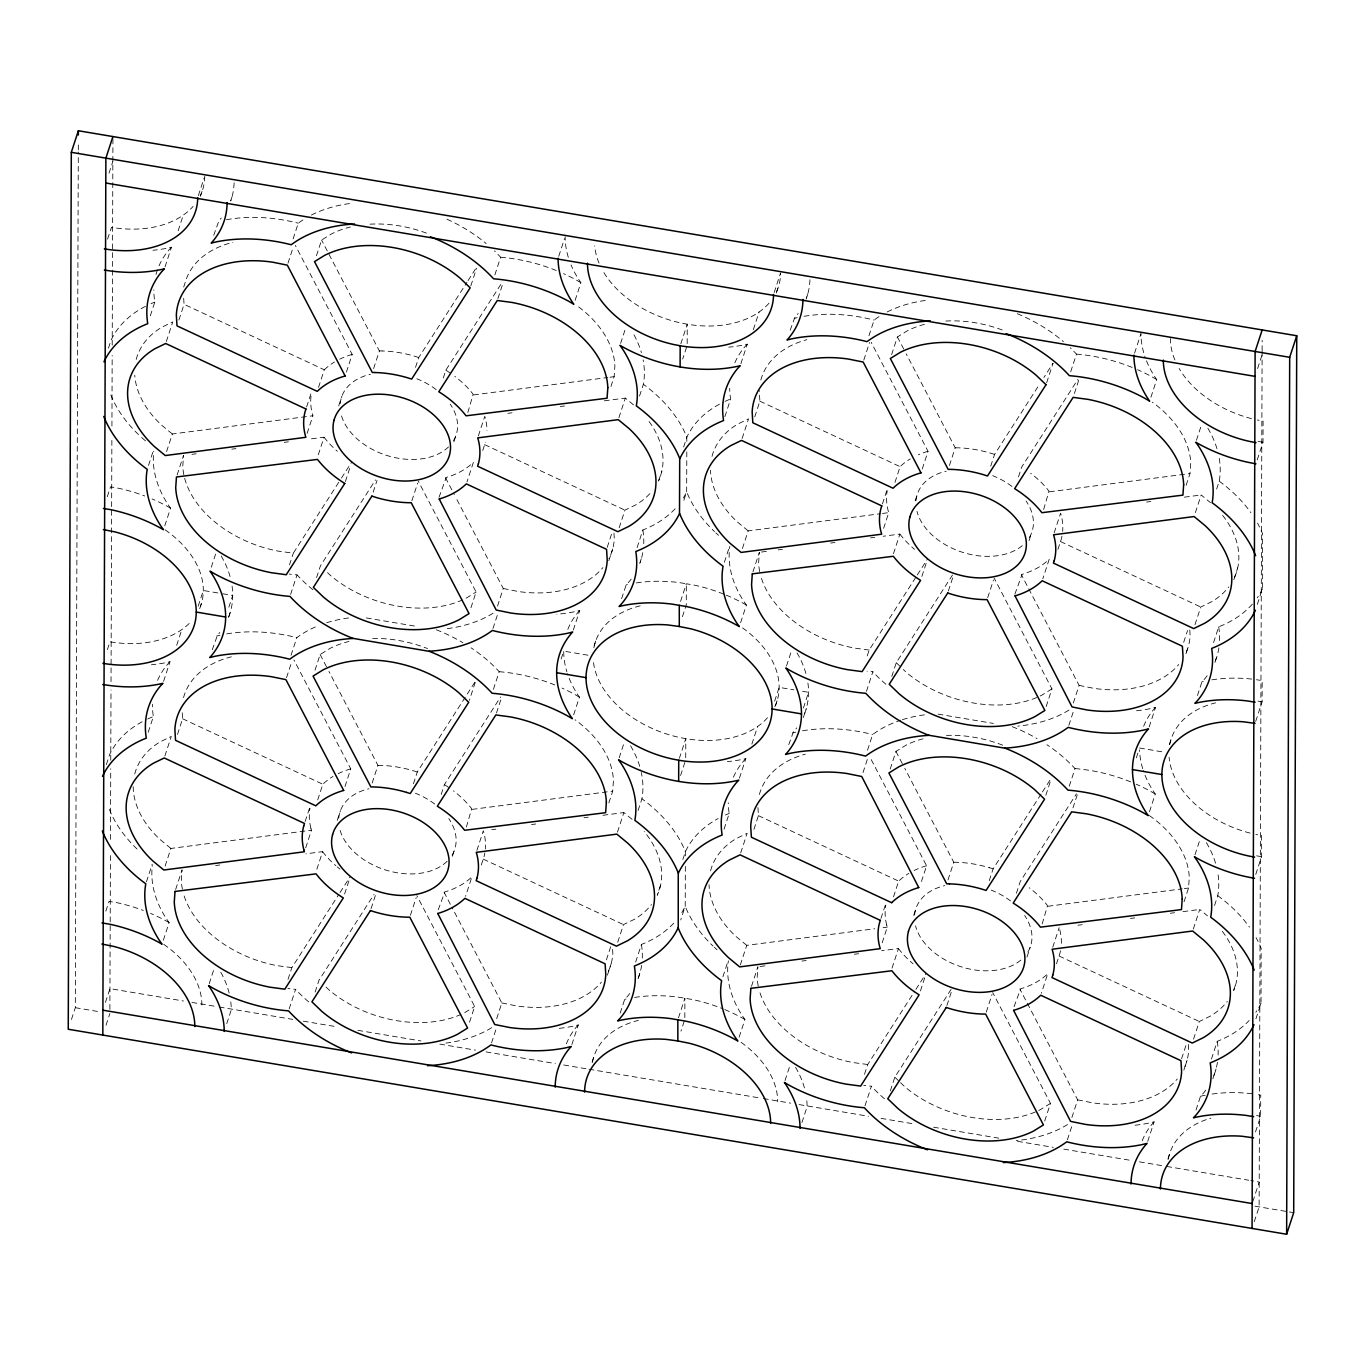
<?xml version="1.0" encoding="UTF-8"?>
<svg xmlns="http://www.w3.org/2000/svg" width="1365" height="1365" viewBox="0 0 1365 1365"><rect width="100%" height="100%" fill="white"/><g stroke="black" fill="none" stroke-linecap="round" stroke-linejoin="round"><path stroke-width="0.75" stroke-dasharray="5 3.75" d="M71.458 1019.45L75.314 1007.694L78.3 152.044M78.3 149.911L78.334 141.397M109.883 1009.366L110.446 852.187M110.48 839.39L110.736 768.734M110.753 760.22L111.009 689.973M111.026 681.63L111.879 438.592M111.93 426.051L112.169 355.446M112.203 345.157L112.937 138.633M685.349 866.365L685.213 906.241L680.726 919.959M685.384 855.872L685.315 851.402A131.842 90.039 18.1 0 0 641.925 798.781A131.842 90.039 18.1 0 0 641.311 772.539M685.725 757.712L685.793 738.67L679.378 758.275M686.8 451.9L686.663 491.775L682.807 503.531M686.834 441.407L686.749 436.936A131.842 90.039 18.1 0 0 643.376 384.316A131.842 90.039 18.1 0 0 643.12 359.865M1262.113 351.214L1259.127 1206.865L1253.991 1222.545M1262.113 350.669L1262.147 340.295M1255.51 1131.943L1260.646 1116.263L1260.731 1095.122L1255.032 1094.167M1255.919 1018.802L1261.038 1003.121L1261.141 948.283A131.842 90.039 18.1 0 0 1256.056 937.619M1255.783 874.351L1261.55 856.708L1261.635 835.551L1255.885 834.459M1255.681 721.403L1262.096 701.798L1262.164 680.657L1256.483 679.719M1257.353 604.337L1262.488 588.656L1262.591 533.817A131.842 90.039 18.1 0 0 1257.506 523.153M1257.233 459.886L1263 442.243L1263.086 421.103L1257.336 419.993M610.94 386.466L614.148 376.672L614.881 366.178A101.573 69.376 18.1 0 0 576.508 305.299M608.858 802.893L612.714 791.137L613.431 780.644A101.573 69.376 18.1 0 0 575.057 719.764M1186.134 485.309L1189.99 473.553L1190.724 463.059A101.573 69.376 18.1 0 0 1152.333 402.197M1184.052 901.736L1188.54 888.018L1189.273 877.524A101.573 69.376 18.1 0 0 1149.194 815.451M482.749 450.535L485.462 442.192M481.299 865L484.012 856.657A90.499 61.8 18.1 0 0 484.865 852.869M1057.943 549.378L1061.305 539.073A90.499 61.8 18.1 0 0 1062.141 535.285M1056.493 963.844L1059.854 953.538A90.499 61.8 18.1 0 0 1060.707 949.75M108.995 173.201L112.851 161.445M107.562 239.08L111.503 227.341A95.516 65.23 18.1 0 0 193.148 206.354M108.449 348.16L111.111 340.073A131.842 90.039 18.1 0 1 147.369 305.368M165.029 266.858L171.461 247.253L170.437 247.526A125.699 85.859 18.1 0 1 152.914 250.256M150.304 315.827L154.808 302.109A131.842 90.039 18.1 0 1 153.887 289.738M178.133 230.804L183.268 215.124M198.334 195.639L204.119 177.996M200.501 196.15L203.061 188.302M107.289 496.689L110.497 486.878L118.277 488.209A125.699 85.859 18.1 0 1 144.741 495.99M183.712 287.06L184.992 283.135A101.573 69.376 18.1 0 1 232.818 242.339M166.325 341.54L172.741 321.952L161.804 327.259A101.573 69.376 18.1 0 0 135.817 361.06M178.917 319.99L184.053 304.31L183.507 295.369M213.725 235.275L218.861 220.891A125.699 85.859 18.1 0 0 221.249 218.008M230.634 201.047L231.931 197.123M148.512 465.414L153.648 449.733M166.564 451.627L172.348 433.985L312.909 415.762L312.295 413.697A90.499 61.8 18.1 0 1 311.391 393.717M107.391 649.621L109.968 641.789A95.516 65.23 18.1 0 0 191.697 620.819M177.109 475.02L183.524 455.415L182.791 465.909A101.573 69.376 18.1 0 0 278.579 551.187L293.321 553.166L340.346 479.815M164.773 525.798L170.54 508.172L167.827 504.265A131.842 90.039 18.1 0 1 153.784 451.167M106.351 764.571L109.661 754.538A131.842 90.039 18.1 0 1 145.918 719.833M293.134 238.875L298.27 223.195A131.842 90.039 18.1 0 1 302.928 219.936M287.981 263.189L293.117 247.509M163.595 681.323L170.011 661.718L168.987 661.991A125.699 85.859 18.1 0 1 151.464 664.721M148.222 732.254L153.358 716.574A131.842 90.039 18.1 0 1 152.453 704.204M176.682 645.27L181.818 629.589M198.181 606.179L203.317 590.499L218.008 592.973M211.302 567.209L215.789 553.49M199.7 608.654L201.628 602.767M316.441 255.75L321.577 240.069L331.541 233.893A101.573 69.376 18.1 0 1 350.43 226.999M105.839 911.155L109.064 901.344L116.844 902.674A125.699 85.859 18.1 0 1 143.291 910.455M164.875 756.005L171.29 736.418L160.353 741.724A101.573 69.376 18.1 0 0 134.367 775.508M177.467 734.438L182.603 718.758L182.057 709.834M212.292 649.723L217.41 635.339A125.699 85.859 18.1 0 0 219.799 632.473M228.859 607.203L232.698 595.447L220.106 593.331M228.552 617.475L230.48 611.588M105.463 1002.354L109.968 988.635L183.49 1001.006M146.43 881.841L152.215 864.199M306.579 407.043L311.084 393.308M106.026 1025.269L109.883 1013.513M318.506 387.421L324.273 369.779L184.053 304.31M165.114 866.093L170.898 848.45L311.459 830.21L310.845 828.163M307.125 433.387L312.909 415.762M175.658 889.485L182.074 869.88L181.34 880.374A101.573 69.376 18.1 0 0 182.876 891.345M318.284 454.818L324.068 437.192L309.377 439.086M346.42 372.082L352.204 354.439L295.386 245.478M163.322 940.263L169.106 922.621L166.376 918.73A131.842 90.039 18.1 0 1 152.334 865.632M338.691 405.951L341.898 396.157M289.465 564.922L293.321 553.166M290.608 594.44L297.041 574.853A131.842 90.039 18.1 0 1 289.295 574.068M373.601 368.567L379.385 350.924L321.577 240.069M345.396 481.521L350.532 465.84M291.035 655.302L296.819 637.66A131.842 90.039 18.1 0 1 317.243 626.16M316.578 577.583L320.434 565.827L375.512 479.917M286.531 677.654L291.666 661.974M209.22 983.636L214.356 967.956M373.174 492.185L377.03 480.429M314.991 670.215L320.127 654.535L330.091 648.358A101.573 69.376 18.1 0 1 348.979 641.465M415.523 367.339L418.731 357.545L466.915 282.367M226.761 1023.631L231.265 1009.912A125.699 85.859 18.1 0 0 230.617 1000.579M470.823 285.865L476.59 268.222M443.284 378.02L445.86 370.171L502.064 282.504M305.146 821.491L310.282 805.811M411.872 500.767L417.656 483.125M317.704 799.924L322.84 784.244A90.499 61.8 18.1 0 1 332.975 776.48M305.692 847.853L311.459 830.21M494.864 274.877L500.631 257.251A131.842 90.039 18.1 0 0 494.403 250.853M497.935 298.526L503.071 282.845M453.863 441.816L455.774 435.93M316.851 869.283L322.618 851.641L305.845 853.825M439.052 497.252L446.27 477.443A90.499 61.8 18.1 0 0 473.399 462.325L466.966 481.913M344.97 786.53L350.754 768.904L293.936 659.943M467.837 412.537L473.143 394.263A90.499 61.8 18.1 0 0 454.852 376.365M337.24 820.416L340.448 810.622M288.015 979.388L291.871 967.631L338.895 894.263M289.175 1008.906L295.591 989.318A131.842 90.039 18.1 0 1 287.844 988.516M478.347 435.93L484.763 416.342L485.377 418.39A90.499 61.8 18.1 0 1 486.981 430.555M372.15 783.032L377.934 765.39L328.948 671.443M344.594 894.024L349.73 878.343M315.127 992.048L318.983 980.292L374.061 894.382M558.746 256.279L564.513 238.636M371.075 908.612L375.58 894.894M470.959 607.698L476.095 592.018L418.287 481.163M413.424 783.766L417.281 772.01L475.788 680.726L469.372 700.33M575.109 300.334L580.876 282.692L580.159 281.668A125.699 85.859 18.1 0 1 571.048 264.912M497.491 606.128L503.275 588.503L455.262 496.45M492.987 628.497L498.123 612.817M441.202 794.447L444.41 784.636L500.614 696.969M410.421 915.232L416.206 897.59M493.413 689.342L499.198 671.699A131.842 90.039 18.1 0 0 471.113 647.846M496.485 712.991L501.62 697.31M452.412 856.282L454.34 850.395M620.614 343.383L625.75 327.702M438.25 909.755L444.819 891.908A90.499 61.8 18.1 0 0 471.949 876.774L465.533 896.378M466.386 827.002L471.693 808.711A90.499 61.8 18.1 0 0 453.402 790.83M476.897 850.395L483.312 830.807L483.927 832.855A90.499 61.8 18.1 0 1 485.377 848.979M618.908 417.69L625.324 398.102L634.657 405.797M639.52 396.072L643.376 384.316M561.152 658.988L563.711 651.139A125.699 85.859 18.1 0 0 566.885 671.802M573.317 630.067L579.733 610.479L574.733 611.691A131.842 90.039 18.1 0 1 556.886 614.233M607.203 547.382L612.339 531.702M619.164 527.777L624.931 510.152L635.868 504.828A101.573 69.376 18.1 0 0 651.77 491.451M608.824 560.725L612.68 548.952M680.828 343.809L687.243 324.205L687.175 345.362L682.671 359.08M469.526 1022.163L474.662 1006.483L416.854 895.628M594.167 645.799L596.078 639.929M573.658 714.782L579.443 697.157L578.709 696.133A125.699 85.859 18.1 0 1 567.482 673.696M658.647 480.838L661.854 471.044M637.097 547.621L642.864 529.978A131.842 90.039 18.1 0 0 677.125 506.517M621.621 598.655L626.125 584.937L628.975 581.848A131.842 90.039 18.1 0 0 631.159 579.101M639.724 563.506L641.652 557.637M683.643 447.003L686.953 436.971A131.842 90.039 18.1 0 1 723.194 402.265M496.689 1018.631L501.825 1002.951L453.828 910.899M491.536 1042.962L496.672 1027.282M740.871 363.738L747.286 344.151L746.28 344.407A125.699 85.859 18.1 0 1 728.756 347.154M724.866 416.632L730.633 399.007A131.842 90.039 18.1 0 1 729.712 388.377M753.326 329.647L759.094 312.005M619.164 757.848L624.3 742.168M774.177 292.519L780.592 272.932A95.516 65.23 18.1 0 1 775.968 292.844M776.327 293.031L778.903 285.2M680.555 601.419L686.339 583.776L694.12 585.09A125.699 85.859 18.1 0 1 724.252 594.304M682.415 616.673L686.271 604.917L686.339 583.776L678.746 582.514A125.699 85.859 18.1 0 0 636.039 582.957M742.15 438.438L748.566 418.833L737.629 424.157A101.573 69.376 18.1 0 0 711.643 457.94M617.458 832.155L623.873 812.567L633.206 820.263M754.743 416.871L759.878 401.191L759.23 390.458M790.199 330.194L794.703 317.772A125.699 85.859 18.1 0 0 798.201 313.421M638.086 810.537L641.925 798.781M806.476 297.928L807.756 294.021M724.354 562.295L729.49 546.614M571.867 1044.532L578.299 1024.927L573.283 1026.156A131.842 90.039 18.1 0 1 559.104 1028.357M606.401 959.885L610.889 946.167M742.406 548.525L748.174 530.883L880.357 513.735M617.714 942.242L623.498 924.6L634.435 919.293A101.573 69.376 18.1 0 0 651.463 904.5M607.391 975.173L611.23 963.417M680.589 775.508L685.725 759.827M592.069 1062.226L594.645 1054.394M752.934 571.901L759.35 552.313L758.633 562.807A101.573 69.376 18.1 0 0 760.151 573.778M740.598 622.696L746.382 605.053L743.652 601.146A131.842 90.039 18.1 0 1 729.848 546.358M660.421 885.51L657.213 895.304A101.573 69.376 18.1 0 0 644.161 831.49M635.646 962.086L641.431 944.443A131.842 90.039 18.1 0 0 675.675 920.983M620.171 1013.12L624.675 999.402L627.525 996.313A131.842 90.039 18.1 0 0 629.709 993.549M638.291 977.971L640.202 972.102M682.841 859.506L685.503 851.436A131.842 90.039 18.1 0 1 718.212 818.522M868.959 335.756L874.095 320.075A131.842 90.039 18.1 0 1 880.374 315.793M863.806 360.087L869.59 342.444M739.421 778.204L745.836 758.616L744.829 758.872A125.699 85.859 18.1 0 1 727.306 761.619M751.876 744.113L757.643 726.47M724.064 829.135L729.2 813.455A131.842 90.039 18.1 0 1 728.279 802.842M774.655 701.115L779.142 687.38L793.85 689.854M786.496 666.052L791.632 650.371M775.525 705.534L777.453 699.648M891.635 354.593L897.402 336.95L907.367 330.774A101.573 69.376 18.1 0 1 924.412 324.358M678.473 1017.829L684.889 998.242L684.821 1019.382L680.964 1031.138M740.7 852.903L747.133 833.298L736.179 838.622A101.573 69.376 18.1 0 0 710.192 872.406M753.941 829.374L758.428 815.656L757.78 804.923M788.765 744.659L793.253 732.237A125.699 85.859 18.1 0 0 796.75 727.886M803.405 708.008L808.541 692.328L802.245 691.27M803.337 717.512L806.306 708.486M722.904 976.76L728.04 961.079M882.421 503.924L887.557 488.243M894.979 482.34L900.115 466.659A90.499 61.8 18.1 0 1 910.284 458.896M740.308 964.936L746.74 945.348L874.709 928.746M883.616 528.323L888.751 512.643L888.137 510.595A90.499 61.8 18.1 0 1 887.233 490.598M751.484 986.366L757.916 966.778L757.183 977.272A101.573 69.376 18.1 0 0 758.701 988.226M893.478 553.678L899.893 534.073L883.121 536.257M922.262 468.963L928.029 451.32L871.211 342.359M739.148 1037.144L744.932 1019.519L742.202 1015.611A131.842 90.039 18.1 0 1 728.398 960.806M915.164 500.887L917.724 493.038M867.236 655.934L869.147 650.064L916.188 576.695M866.451 691.338L872.866 671.734A131.842 90.039 18.1 0 1 867.065 671.171M949.443 465.448L955.21 447.805L906.224 353.876M921.87 576.439L926.374 562.721M867.509 750.221L872.644 734.541A131.842 90.039 18.1 0 1 900.866 720.157M891.772 676.443L896.276 662.707L952.48 575.023M863.004 772.59L868.14 756.91M785.046 1080.517L790.181 1064.837M948.368 591.028L952.855 577.31M890.185 769.058L895.952 751.415L905.916 745.239A101.573 69.376 18.1 0 1 922.962 738.823M990.717 466.182L994.556 454.426L1039.311 384.623M801.955 1122.474L807.09 1106.793A125.699 85.859 18.1 0 0 806.459 1097.477M1046.648 382.746L1053.08 363.158L1043.901 377.474M1018.478 476.863L1021.685 467.069L1077.889 379.385M880.971 918.389L885.458 904.671M987.714 597.648L993.481 580.006M893.529 896.805L898.665 881.125A90.499 61.8 18.1 0 1 908.851 873.361M882.165 942.788L887.301 927.108L886.687 925.043M1070.689 371.775L1076.473 354.132A131.842 90.039 18.1 0 0 1070.228 347.734M1074.409 393.444L1078.913 379.726M1029.039 540.659L1031.616 532.828M892.027 968.126L898.46 948.538L881.671 950.705M1014.895 594.133L1022.095 574.341A90.499 61.8 18.1 0 0 1049.224 559.206L1042.809 578.811M921.46 881.466L926.596 865.785L869.761 756.824M1043.662 509.435L1048.968 491.144A90.499 61.8 18.1 0 0 1030.677 473.263M913.714 915.335L916.273 907.503M864.489 1074.323L867.713 1064.512L914.738 991.161M865 1105.804L871.416 1086.199A131.842 90.039 18.1 0 1 863.687 1085.414M1054.172 532.828L1060.605 513.223L1061.219 515.27A90.499 61.8 18.1 0 1 1062.652 531.412M947.993 879.913L953.777 862.271L904.773 768.324M920.437 990.905L924.924 977.186M890.321 1090.891L894.826 1077.173L951.047 989.471M1134.571 353.16L1140.986 333.572A125.699 85.859 18.1 0 0 1144.16 354.235M946.918 1005.493L952.053 989.813M989.267 880.647L993.106 868.891L1041.307 793.713M1046.153 706.541L1051.937 688.898L994.13 578.06M1150.934 397.215L1156.718 379.572L1155.984 378.566A125.699 85.859 18.1 0 1 1144.757 356.129M1073.334 703.026L1079.101 685.384L1021.31 574.546M1045.846 795.249L1050.982 779.569M1068.829 725.378L1073.965 709.698M1016.396 893.29L1020.235 881.534L1076.456 793.85M986.264 1012.113L992.031 994.471M1069.256 786.24L1075.023 768.597A131.842 90.039 18.1 0 0 1046.955 744.744M1072.958 807.909L1077.463 794.191M1026.958 957.087L1030.166 947.293M1196.44 440.281L1201.575 424.6M1014.076 1006.636L1020.645 988.789A90.499 61.8 18.1 0 0 1047.774 973.672L1041.359 993.259M1042.212 923.9L1047.518 905.609A90.499 61.8 18.1 0 0 1029.227 887.728M1052.739 947.293L1059.155 927.688M1195.382 512.626L1201.166 494.983L1210.499 502.695M1216.642 489.045L1219.218 481.197A131.842 90.039 18.1 0 0 1218.962 456.746M1257.609 368.533L1262.096 354.815M1136.328 757.831L1138.905 749.982M1149.159 726.965L1155.575 707.36L1150.559 708.589A131.842 90.039 18.1 0 1 1134.554 710.96M1183.677 642.318L1187.533 630.562M1194.989 624.675L1200.773 607.033L1211.71 601.709A101.573 69.376 18.1 0 0 1228.739 586.916M1185.946 653.681L1188.523 645.85M1044.72 1121.006L1050.487 1103.364L992.679 992.509M1169.361 744.659L1171.921 736.81M1149.501 811.68L1155.268 794.038L1154.534 793.014A125.699 85.859 18.1 0 1 1143.324 770.577M1233.841 579.681L1237.697 567.925M1213.57 642.54L1218.706 626.859A131.842 90.039 18.1 0 0 1252.968 603.415M1197.463 695.553L1201.951 681.818L1204.8 678.746A131.842 90.039 18.1 0 0 1208.025 674.566M1214.918 662.366L1217.495 654.518M1071.883 1117.491L1077.668 1099.849L1019.86 989.011M1067.379 1139.843L1072.515 1124.163M1195.006 854.729L1200.142 839.066M1193.3 929.053L1199.716 909.448L1207.496 915.864M1214.56 905.473L1217.768 895.662A131.842 90.039 18.1 0 0 1217.512 871.211M1147.709 1141.413L1154.125 1121.825L1149.108 1123.037A131.842 90.039 18.1 0 1 1134.929 1125.238M1181.595 1058.728L1186.731 1043.065M1193.539 1039.123L1199.323 1021.498L1210.26 1016.174A101.573 69.376 18.1 0 0 1227.289 1001.381M1183.865 1070.109L1187.072 1060.315M1167.911 1159.124L1170.47 1151.275M1233.687 990.222L1236.246 982.39M1211.472 1058.967L1217.256 1041.324A131.842 90.039 18.1 0 0 1249.129 1020.525M1196.013 1110.001L1200.5 1096.283L1203.35 1093.211A131.842 90.039 18.1 0 0 1206.575 1089.031M1212.837 1078.777L1216.044 1068.983M1252.797 1201.592L1259.213 1181.988L1250.801 1180.589M1262.488 588.656L1262.403 588.895A131.842 90.039 18.1 0 1 1257.25 597.853M1261.038 1003.121L1260.953 1003.36A131.842 90.039 18.1 0 1 1255.8 1012.301M341.489 478.023L351.812 461.916M468.058 280.576L476.095 268.052M340.056 892.488L350.378 876.381M917.331 574.904L927.654 558.797M915.881 989.369L926.204 973.262M1042.451 791.939L1050.487 779.398M171.461 247.253L168.714 250.239A131.842 90.039 18.1 0 0 158.135 267.984M170.011 661.718L167.264 664.704A131.842 90.039 18.1 0 0 157.333 680.862M747.286 344.151L744.539 347.12A131.842 90.039 18.1 0 0 734.626 363.295M745.836 758.616L743.089 761.585A131.842 90.039 18.1 0 0 733.176 777.76M579.733 610.479L578.999 611.247A125.699 85.859 18.1 0 0 567.635 629.879M578.299 1024.927L577.549 1025.695A125.699 85.859 18.1 0 0 566.185 1044.344M1155.575 707.36L1154.841 708.128A125.699 85.859 18.1 0 0 1143.46 726.76M1154.125 1121.825L1153.391 1122.593A125.699 85.859 18.1 0 0 1142.027 1141.225M1022.3 545.642L1020.047 547.365A60.333 41.206 18.1 0 1 1012.233 551.716L1009.332 552.859A60.333 41.206 18.1 0 1 985.837 556.323L982.186 556.152A60.333 41.206 18.1 0 1 967.461 553.729L963.809 552.706A60.333 41.206 18.1 0 1 940.263 541.495L937.346 539.397A60.333 41.206 18.1 0 1 929.497 532.469L927.227 529.995A60.333 41.206 18.1 0 1 916.99 511.363M1020.849 960.107L1018.597 961.83A60.333 41.206 18.1 0 1 1010.8 966.181L1007.882 967.324A60.333 41.206 18.1 0 1 984.387 970.788L980.735 970.617A60.333 41.206 18.1 0 1 966.01 968.195L962.376 967.171A60.333 41.206 18.1 0 1 938.813 955.961L935.895 953.862A60.333 41.206 18.1 0 1 928.063 946.935L925.777 944.461A60.333 41.206 18.1 0 1 915.54 925.828M466.13 598.211L476.095 592.018M464.697 1012.659L474.662 1006.483M1051.937 688.898L1041.973 695.092A101.573 69.376 18.1 0 1 906.172 672.245L903.34 669.515M1050.487 1103.364L1040.522 1109.557A101.573 69.376 18.1 0 1 904.739 1086.711L900.49 1082.616M352.204 354.439L351.402 354.644A90.499 61.8 18.1 0 0 339.714 359.166M928.029 451.32L927.245 451.525A90.499 61.8 18.1 0 0 918.338 454.767M350.754 768.904L349.969 769.109A90.499 61.8 18.1 0 0 338.247 773.631M926.596 865.785L925.794 865.99A90.499 61.8 18.1 0 0 914.106 870.512M626.125 584.937L627.422 584.595M1201.951 681.818L1203.265 681.493M624.675 999.402L625.972 999.061M1200.5 1096.283L1201.814 1095.959A125.699 85.859 18.1 0 1 1205.21 1095.225M794.055 318.437L797.211 317.67M216.779 636.005L219.919 635.237M792.604 732.903L795.761 732.135M473.604 394.912L607.852 377.491M609.95 377.218L614.148 376.672M191.919 454.34L196.099 453.794M231.76 449.153L235.957 448.624M284.21 442.362L288.407 441.816M507.848 413.339L512.046 412.793M560.298 406.531L564.479 405.985M604.354 400.815L625.324 398.102M882.455 513.462L888.751 512.643M1049.446 491.792L1189.99 473.553M761.448 552.04L767.744 551.221M778.238 549.856L782.435 549.31M830.671 543.048L834.868 542.502M870.529 537.878L874.726 537.332M1146.617 502.064L1150.814 501.518M1184.376 497.167L1201.166 494.983M472.154 809.377L612.714 791.137M215.636 865.529L219.833 864.983M491.707 829.715L495.904 829.169M531.565 824.545L535.763 823.999M584.015 817.737L588.213 817.191M602.903 815.28L623.873 812.567M883.104 927.654L887.301 927.108M1047.996 906.258L1182.244 888.837M1184.342 888.564L1188.54 888.018M759.998 966.505L766.294 965.686M801.955 961.062L806.152 960.516M854.405 954.254L858.602 953.708M1078.026 925.231L1082.223 924.685M1130.476 918.423L1134.673 917.894M1170.351 913.253L1174.548 912.707M1182.926 911.632L1199.716 909.448M379.385 350.924L382.098 350.942M955.21 447.805L957.923 447.822A90.499 61.8 18.1 0 1 990.973 453.282L994.556 454.426M377.934 765.39L380.647 765.39A90.499 61.8 18.1 0 1 413.697 770.867L417.281 772.01M953.777 862.271L956.473 862.288A90.499 61.8 18.1 0 1 989.523 867.748M869.147 650.064L854.405 648.068A101.573 69.376 18.1 0 1 760.629 575.603M291.871 967.631L277.129 965.652A101.573 69.376 18.1 0 1 183.337 893.188M867.713 1064.512L852.954 1062.533A101.573 69.376 18.1 0 1 759.179 990.069M1257.984 701.115L1262.096 701.798M1256.534 1115.58L1260.646 1116.263M366.349 617.936L415.523 626.211M565.81 651.497L588.912 655.371M938.079 714.134L993.413 723.433M1139.553 748.02L1162.639 751.91M191.902 1002.422L217.12 1006.653M219.219 1007.012L292.741 1019.382M303.252 1021.157L336.865 1026.804M357.886 1030.336L420.915 1040.949M439.82 1044.123L475.532 1050.146M486.042 1051.903L555.367 1063.574M563.779 1064.99L586.899 1068.88M588.997 1069.222L761.278 1098.211M763.376 1098.569L790.693 1103.159M799.088 1104.575L868.43 1116.246M881.039 1118.362L914.652 1124.026M933.558 1127.2L998.685 1138.154M1017.59 1141.345L1053.319 1147.351M1063.813 1149.125L1131.056 1160.438M1139.451 1161.854L1164.669 1166.085M1166.768 1166.444L1248.702 1180.23M75.314 1007.694L99.713 1011.789M1254.93 1206.165L1293.696 1212.683M1079.101 685.384L1093.843 688.352A101.573 69.376 18.1 0 0 1178.746 664.499M503.275 588.503L518.018 591.472A101.573 69.376 18.1 0 0 602.903 567.618M1077.668 1099.849L1092.409 1102.818A101.573 69.376 18.1 0 0 1177.295 1078.964M501.825 1002.951L516.567 1005.937A101.573 69.376 18.1 0 0 601.453 982.083M418.731 357.545L415.131 356.367A90.499 61.8 18.1 0 0 382.115 350.959M989.506 867.713L993.106 868.891M759.878 401.191L900.115 466.659M1060.503 541.547L1200.773 607.033M484.677 444.649L624.931 510.152M758.428 815.656L898.665 881.125M1059.052 956.012L1199.323 1021.498M182.603 718.758L322.84 784.244M483.227 859.114L623.498 924.6M1156.718 379.572L1151.719 376.672A131.842 90.039 18.1 0 0 1137.574 369.693M580.876 282.692L575.876 279.774A131.842 90.039 18.1 0 0 563.54 273.631M1155.268 794.038L1150.268 791.12A131.842 90.039 18.1 0 0 1136.124 784.158M579.443 697.157L574.443 694.239A131.842 90.039 18.1 0 0 562.09 688.079M746.382 605.053L745.375 604.456A125.699 85.859 18.1 0 0 726.061 595.055M170.54 508.172L169.533 507.558A125.699 85.859 18.1 0 0 152.044 498.925M744.932 1019.519L743.925 1018.904A125.699 85.859 18.1 0 0 724.627 1009.52M169.106 922.621L168.083 922.023A125.699 85.859 18.1 0 0 150.594 913.39M1011.994 486.469L1009.076 484.37A60.333 41.206 18.1 0 0 992.679 475.651M436.169 389.588L433.251 387.472A60.333 41.206 18.1 0 0 416.837 378.77M1010.561 900.934L1007.626 898.818A60.333 41.206 18.1 0 0 991.229 890.116M434.718 804.053L431.801 801.938A60.333 41.206 18.1 0 0 415.404 793.236M748.174 530.883L737.288 521.891A101.573 69.376 18.1 0 1 710.5 470.277M172.348 433.985L161.462 425.01A101.573 69.376 18.1 0 1 134.76 375.204M746.74 945.348L735.837 936.356A101.573 69.376 18.1 0 1 709.049 884.742M170.898 848.45L160.012 839.475A101.573 69.376 18.1 0 1 133.19 786.052M896.276 662.707L901.924 668.168M894.826 1077.173L899.074 1081.268M327.515 572.635L330.347 575.347A101.573 69.376 18.1 0 0 462.428 599.969M326.064 987.1L328.897 989.813A101.573 69.376 18.1 0 0 460.978 1014.434M899.893 534.073L900.371 534.722A90.499 61.8 18.1 0 0 914.533 549.31M898.46 948.538L898.921 949.187A90.499 61.8 18.1 0 0 913.083 963.775M324.068 437.192L324.546 437.841A90.499 61.8 18.1 0 0 337.36 451.286M322.618 851.641L323.096 852.306A90.499 61.8 18.1 0 0 335.892 865.751M897.402 336.95L905.251 351.982M895.952 751.415L903.801 766.447M445.468 477.648L454.289 494.557M320.127 654.535L327.958 669.567M444.017 892.113L452.839 909.022M110.821 394.894L110.923 395.15A131.842 90.039 18.1 0 0 139.981 435.964M109.371 809.343L109.473 809.616A131.842 90.039 18.1 0 0 138.53 850.412M1189.785 630.033L1190.109 635.408A101.573 69.376 18.1 0 1 1185.639 653.733M1188.335 1044.498L1188.659 1049.873A101.573 69.376 18.1 0 1 1184.189 1068.198M613.96 533.152L614.284 538.51A101.573 69.376 18.1 0 1 608.858 558.729M612.612 949.409L612.834 952.975A101.573 69.376 18.1 0 1 607.408 973.194M797.024 652.862A125.699 85.859 18.1 0 1 805.93 673.559M807.909 683.012A125.699 85.859 18.1 0 1 804.616 713.605M642.864 529.978A131.842 90.039 18.1 0 1 643.734 544.089M642.779 552.637A131.842 90.039 18.1 0 1 640.134 562.517M493.123 613.192A131.842 90.039 18.1 0 1 445.536 628.856M312.926 589.748A131.842 90.039 18.1 0 1 297.041 574.853M221.181 555.964A125.699 85.859 18.1 0 1 230.6 578.572M232.067 586.131A125.699 85.859 18.1 0 1 228.791 616.707M165.148 529.876A95.516 65.23 18.1 0 1 200.331 606.657M145.475 440.827A131.842 90.039 18.1 0 1 141.312 437.192M151.02 303.678A131.842 90.039 18.1 0 1 154.808 302.109M156.019 274.45A131.842 90.039 18.1 0 1 157.538 269.588M226.419 219.714A131.842 90.039 18.1 0 1 298.27 223.195M234.115 182.825A125.699 85.859 18.1 0 1 230.856 200.553M204.75 176.034A95.516 65.23 18.1 0 1 200.126 195.963M311.374 215.056A131.842 90.039 18.1 0 1 352.136 203.231M446.969 219.202A131.842 90.039 18.1 0 1 486.196 243.533M500.631 257.251A131.842 90.039 18.1 0 1 556.238 270.492M634.008 334.835A131.842 90.039 18.1 0 1 641.413 352.699M568.318 257.337A125.699 85.859 18.1 0 1 565.161 236.674M809.957 279.706A125.699 85.859 18.1 0 1 806.067 299.14M768.973 303.252A95.516 65.23 18.1 0 1 687.346 324.222L681.493 323.113A95.516 65.23 18.1 0 1 603.313 271.618M599.03 263.087A95.516 65.23 18.1 0 1 594.713 245.854M683.302 498.054A131.842 90.039 18.1 0 0 686.561 492.014L686.749 492.048A131.842 90.039 18.1 0 0 714.492 531.599M742.543 627.866A95.516 65.23 18.1 0 1 774.518 707.309M767.522 717.7A95.516 65.23 18.1 0 1 685.895 738.687L680.06 737.578A95.516 65.23 18.1 0 1 593.28 660.319M593.86 647.812A95.516 65.23 18.1 0 1 641.516 605.531M324.307 369.796A90.499 61.8 18.1 0 1 334.459 362.015M445.86 370.205A90.499 61.8 18.1 0 1 450.467 373.208M453.521 440.622A60.333 41.206 18.1 0 0 456.575 433.473L457.139 430.948A60.333 41.206 18.1 0 0 457.104 420.335L456.524 417.605A60.333 41.206 18.1 0 0 450.245 404.125M448.522 446.901A60.333 41.206 18.1 0 1 446.457 448.744L444.205 450.484A60.333 41.206 18.1 0 1 436.408 454.835L433.49 455.978A60.333 41.206 18.1 0 1 409.995 459.442L406.361 459.254A60.333 41.206 18.1 0 1 391.636 456.831L387.984 455.825A60.333 41.206 18.1 0 1 364.438 444.615L361.503 442.499A60.333 41.206 18.1 0 1 353.672 435.589L351.402 433.115A60.333 41.206 18.1 0 1 341.148 414.482M340.192 403.733A60.333 41.206 18.1 0 1 340.533 401.156L341.096 398.614A60.333 41.206 18.1 0 1 351.214 383.343L353.467 381.603A60.333 41.206 18.1 0 1 361.264 377.269L364.182 376.109A60.333 41.206 18.1 0 1 370.393 374.283M370.017 224.167A101.573 69.376 18.1 0 1 428.968 234.08M649.058 421.495A101.573 69.376 18.1 0 1 658.459 480.958M1142.71 768.683A125.699 85.859 18.1 0 1 1139.57 749.88M1211.864 679.838A125.699 85.859 18.1 0 1 1254.589 679.395M1218.706 626.859A131.842 90.039 18.1 0 1 1219.559 640.97M1218.894 647.829A131.842 90.039 18.1 0 1 1215.362 660.984M1068.966 710.073A131.842 90.039 18.1 0 1 1017.727 726.129M885.902 684.257A131.842 90.039 18.1 0 1 872.866 671.734M718.519 535.302A131.842 90.039 18.1 0 1 715.806 532.845M725.02 401.395A131.842 90.039 18.1 0 1 730.633 399.007M804.019 316.305A131.842 90.039 18.1 0 1 874.095 320.075M887.199 311.954A131.842 90.039 18.1 0 1 927.978 300.129M1017.335 313.694A131.842 90.039 18.1 0 1 1063.437 341.608M1076.473 354.132A131.842 90.039 18.1 0 1 1133.923 368.14M1207.854 428.201A131.842 90.039 18.1 0 1 1217.239 449.58M1251.517 418.628A95.516 65.23 18.1 0 1 1179.138 368.499M1174.873 359.968A95.516 65.23 18.1 0 1 1170.385 338.503M1263 442.26A125.597 85.773 18.1 0 1 1257.302 441.202M1219.218 481.197A131.842 90.039 18.1 0 1 1250.903 512.711M1250.067 833.094A95.516 65.23 18.1 0 1 1169.105 757.2M1169.703 744.71A95.516 65.23 18.1 0 1 1215.652 702.821M1029.346 537.503A60.333 41.206 18.1 0 0 1032.418 530.354L1032.981 527.828A60.333 41.206 18.1 0 0 1032.947 517.216L1032.35 514.503A60.333 41.206 18.1 0 0 1026.088 501.006M916.034 500.631A60.333 41.206 18.1 0 1 916.359 498.037L916.939 495.512A60.333 41.206 18.1 0 1 927.057 480.224L929.309 478.501A60.333 41.206 18.1 0 1 937.107 474.15L940.007 473.007A60.333 41.206 18.1 0 1 946.235 471.181M945.843 321.048A101.573 69.376 18.1 0 1 1004.811 330.978M760.834 380.016A101.573 69.376 18.1 0 1 806.817 339.697M1222.63 515.39A101.573 69.376 18.1 0 1 1234.301 577.839M634.589 997.423A125.699 85.859 18.1 0 1 677.296 996.979L692.669 999.555A125.699 85.859 18.1 0 1 722.802 1008.769M795.573 1067.328A125.699 85.859 18.1 0 1 804.48 1088.024M641.431 944.443A131.842 90.039 18.1 0 1 642.284 958.554M641.618 965.413A131.842 90.039 18.1 0 1 638.086 978.568M491.69 1027.657A131.842 90.039 18.1 0 1 444.086 1043.321M308.627 1001.842A131.842 90.039 18.1 0 1 295.591 989.318M220.806 972.29A125.699 85.859 18.1 0 1 229.149 993.038M163.715 944.341A95.516 65.23 18.1 0 1 201.866 1004.964M147.727 718.98A131.842 90.039 18.1 0 1 153.358 716.574M226.726 633.872A131.842 90.039 18.1 0 1 296.819 637.66M326.644 622.747A131.842 90.039 18.1 0 1 350.686 617.697M436.373 629.777A131.842 90.039 18.1 0 1 462.94 642.71M499.198 671.699A131.842 90.039 18.1 0 1 554.804 684.957M630.562 745.785A131.842 90.039 18.1 0 1 640.919 770.747M681.852 912.52A131.842 90.039 18.1 0 0 685.111 906.479L685.298 906.514A131.842 90.039 18.1 0 0 713.042 946.064M592.427 1062.277A95.516 65.23 18.1 0 1 638.376 1020.389M741.11 1042.331A95.516 65.23 18.1 0 1 777.692 1101.845M310.896 828.18A90.499 61.8 18.1 0 1 309.957 808.182M444.41 784.67A90.499 61.8 18.1 0 1 449.017 787.673M452.071 855.087A60.333 41.206 18.1 0 0 455.125 847.938L455.705 845.413A60.333 41.206 18.1 0 0 455.654 834.8L455.074 832.07A60.333 41.206 18.1 0 0 448.795 818.591M447.072 861.349A60.333 41.206 18.1 0 1 445.007 863.209L442.755 864.949A60.333 41.206 18.1 0 1 434.957 869.283L432.057 870.443A60.333 41.206 18.1 0 1 408.545 873.907L404.91 873.719A60.333 41.206 18.1 0 1 390.185 871.297L386.534 870.29A60.333 41.206 18.1 0 1 362.988 859.08L360.053 856.964A60.333 41.206 18.1 0 1 352.221 850.054L349.952 847.58A60.333 41.206 18.1 0 1 339.714 828.947M338.742 818.198A60.333 41.206 18.1 0 1 339.083 815.605L339.646 813.079A60.333 41.206 18.1 0 1 349.764 797.808L352.016 796.068A60.333 41.206 18.1 0 1 359.814 791.717L362.732 790.574A60.333 41.206 18.1 0 1 368.942 788.748M372.662 638.462A101.573 69.376 18.1 0 1 427.518 648.546M339.97 869.113A90.499 61.8 18.1 0 1 337.223 866.877M183.541 697.6A101.573 69.376 18.1 0 1 231.368 656.804M1212.171 1094.048A125.699 85.859 18.1 0 1 1253.138 1093.86M1217.256 1041.324A131.842 90.039 18.1 0 1 1218.109 1055.435M1217.444 1062.294A131.842 90.039 18.1 0 1 1213.912 1075.449M1067.515 1124.538A131.842 90.039 18.1 0 1 1016.294 1140.577M884.452 1098.723A131.842 90.039 18.1 0 1 871.416 1086.199M717.069 949.767A131.842 90.039 18.1 0 1 714.373 947.31M725.412 815.024A131.842 90.039 18.1 0 1 729.2 813.455M802.569 730.77A131.842 90.039 18.1 0 1 872.644 734.541M902.47 719.645A131.842 90.039 18.1 0 1 924.719 714.816M1012.216 726.675A131.842 90.039 18.1 0 1 1037.093 738.619M1075.023 768.597A131.842 90.039 18.1 0 1 1132.472 782.606M1206.404 842.666A131.842 90.039 18.1 0 1 1215.805 864.045M1261.55 856.708A125.597 85.773 18.1 0 1 1255.868 855.65M1217.768 895.662A131.842 90.039 18.1 0 1 1249.453 927.159M1168.252 1159.175A95.516 65.23 18.1 0 1 1210.874 1118.174M886.721 925.06A90.499 61.8 18.1 0 1 885.783 905.063M1059.769 929.753A90.499 61.8 18.1 0 1 1061.202 945.86M1027.913 951.968A60.333 41.206 18.1 0 0 1030.967 944.819L1031.53 942.294A60.333 41.206 18.1 0 0 1031.496 931.681L1030.899 928.951A60.333 41.206 18.1 0 0 1024.637 915.471M914.584 915.096A60.333 41.206 18.1 0 1 914.925 912.502L915.488 909.96A60.333 41.206 18.1 0 1 925.607 894.689L927.859 892.966A60.333 41.206 18.1 0 1 935.656 888.615L938.574 887.455A60.333 41.206 18.1 0 1 944.785 885.629M946.44 735.411A101.573 69.376 18.1 0 1 1003.36 745.444M759.384 794.481A101.573 69.376 18.1 0 1 805.367 754.163M1222.34 931.34A101.573 69.376 18.1 0 1 1233.704 990.393"/><path stroke-width="1.5" d="M71.304 152.317L68.25 1029.244L1286.632 1234.25L1293.696 1212.683L1296.75 335.756L78.368 130.75L71.304 152.317L1289.686 357.306L1286.632 1234.25M78.351 135.016L78.368 130.75M102.819 1035.062L105.873 158.135L112.937 136.568M770.645 1123.412A95.516 65.23 18.1 0 0 689.513 1043.304L677.859 1040.949L677.825 1019.791M678.149 927.79L678.047 928.029A131.842 90.039 18.1 0 1 634.367 965.993A131.842 90.039 18.1 0 1 620.461 1017.88L617.611 1020.952L618.908 1020.628A125.699 85.859 18.1 0 1 670.232 1018.529L685.605 1021.122A125.699 85.859 18.1 0 1 736.861 1040.471L737.868 1041.068L735.138 1037.178A131.842 90.039 18.1 0 1 721.624 980.684A131.842 90.039 18.1 0 1 678.251 928.063L678.251 872.952A131.842 90.039 18.1 0 0 634.861 820.348A131.842 90.039 18.1 0 0 621.348 763.854L618.516 759.81L619.829 760.578A125.597 85.773 18.1 0 0 678.661 781.394L678.763 781.411A125.699 85.859 18.1 0 0 737.765 780.422L738.789 780.166L736.025 783.152A131.842 90.039 18.1 0 0 722.136 835.022A131.842 90.039 18.1 0 0 678.439 872.986L678.337 873.225M678.661 781.394L678.729 760.237M679.292 626.501L667.639 624.914A95.516 65.23 18.1 0 0 586.08 679.753A95.516 65.23 18.1 0 0 672.996 759.128L678.832 760.254A95.516 65.23 18.1 0 0 771.89 713.127A95.516 65.23 18.1 0 0 690.963 628.838L679.292 626.501L679.275 605.326L671.682 604.064A125.699 85.859 18.1 0 0 620.358 606.162L619.062 606.504L621.911 603.415A131.842 90.039 18.1 0 0 635.8 551.545A131.842 90.039 18.1 0 0 679.497 513.564L679.702 458.486A131.842 90.039 18.1 0 0 636.312 405.883A131.842 90.039 18.1 0 0 622.798 349.389L619.966 345.345L621.263 346.113A125.597 85.773 18.1 0 0 680.111 366.929L680.197 366.946A125.699 85.859 18.1 0 0 739.216 365.974L740.222 365.701L737.475 368.687A131.842 90.039 18.1 0 0 723.569 420.556A131.842 90.039 18.1 0 0 679.889 458.521L679.787 458.759M680.111 366.929L680.179 345.772M1252.063 1228.432L1255.118 351.488L1262.181 329.938M303.695 825.927L304.497 823.453L164.227 757.967L153.29 763.291A101.573 69.376 18.1 0 0 152.948 861.025L163.834 870.017L304.395 851.777L303.781 849.73M1289.686 357.306L1296.75 335.756M103.962 361.879L104.047 361.64A131.842 90.039 18.1 0 1 147.744 323.676A131.842 90.039 18.1 0 1 161.65 271.789L164.397 268.82L163.373 269.076A125.699 85.859 18.1 0 1 104.371 270.048L104.371 270.048M102.511 776.344L102.597 776.105A131.842 90.039 18.1 0 1 146.294 738.141A131.842 90.039 18.1 0 1 160.2 686.254L162.947 683.285L161.94 683.541A125.699 85.859 18.1 0 1 102.921 684.513L102.836 684.496M1255.425 610.223L1255.339 610.462A131.842 90.039 18.1 0 1 1211.642 648.426A131.842 90.039 18.1 0 1 1197.736 700.296L1194.887 703.385L1196.201 703.043A125.699 85.859 18.1 0 1 1247.525 700.962L1255.118 702.224M1253.991 1024.688L1253.889 1024.927A131.842 90.039 18.1 0 1 1210.192 1062.891A131.842 90.039 18.1 0 1 1196.286 1114.761L1193.454 1117.85L1194.75 1117.508A125.699 85.859 18.1 0 1 1246.074 1115.41L1253.667 1116.672M344.765 483.466L286.258 574.733L271.516 572.737A101.573 69.376 18.1 0 1 175.727 487.476L176.46 476.982L317.482 459.391A90.499 61.8 18.1 0 0 344.782 483.483M918.73 887.557L861.725 776.497L846.982 773.528A101.573 69.376 18.1 0 0 750.716 826.49L751.381 837.206L891.601 902.674M354.593 223.996L354.235 223.996A131.842 90.039 18.1 0 0 291.206 244.745A131.842 90.039 18.1 0 0 215.892 241.963L211.166 243.106L211.797 242.441A125.699 85.859 18.1 0 0 227.085 202.549M930.418 320.877L930.077 320.894A131.842 90.039 18.1 0 0 867.031 341.642A131.842 90.039 18.1 0 0 791.717 338.844L786.991 339.987L787.639 339.322A125.699 85.859 18.1 0 0 802.927 299.43M353.143 638.462L352.784 638.462A131.842 90.039 18.1 0 0 289.755 659.21A131.842 90.039 18.1 0 0 214.442 656.411L209.715 657.572L210.347 656.906A125.699 85.859 18.1 0 0 210.654 572.003L210.022 571.133L214.732 573.88A131.842 90.039 18.1 0 0 289.977 596.403A131.842 90.039 18.1 0 0 352.784 638.325L429.31 651.344A131.842 90.039 18.1 0 1 492.134 693.266A131.842 90.039 18.1 0 1 567.379 715.806L572.379 718.707L571.645 717.7A125.699 85.859 18.1 0 1 571.935 632.797L572.669 632.029L567.669 633.258A131.842 90.039 18.1 0 1 492.356 630.459A131.842 90.039 18.1 0 1 429.31 651.207L428.968 651.207M928.985 735.343L928.627 735.36A131.842 90.039 18.1 0 0 865.598 756.108A131.842 90.039 18.1 0 0 790.267 753.309L785.558 754.453L786.189 753.787A125.699 85.859 18.1 0 0 786.479 668.901L785.848 668.014L790.557 670.761A131.842 90.039 18.1 0 0 865.802 693.301A131.842 90.039 18.1 0 0 928.627 735.223L1005.152 748.225A131.842 90.039 18.1 0 1 1067.959 790.147A131.842 90.039 18.1 0 1 1143.205 812.687L1148.204 815.587L1147.47 814.581A125.699 85.859 18.1 0 1 1147.777 729.695L1148.511 728.91L1143.495 730.139A131.842 90.039 18.1 0 1 1068.181 727.34A131.842 90.039 18.1 0 1 1005.152 748.088L1004.794 748.105M427.518 1065.673L427.859 1065.673A131.842 90.039 18.1 0 0 490.905 1044.925A131.842 90.039 18.1 0 0 566.219 1047.723L571.235 1046.494L570.502 1047.262A125.699 85.859 18.1 0 0 555.197 1087.154M1003.343 1162.571L1003.702 1162.553A131.842 90.039 18.1 0 0 1066.73 1141.805A131.842 90.039 18.1 0 0 1142.044 1144.604L1147.061 1143.375L1146.327 1144.143A125.699 85.859 18.1 0 0 1131.039 1184.052M375.034 372.491L372.321 372.491L314.513 261.636L324.478 255.443A101.573 69.376 18.1 0 1 460.261 278.289L470.174 287.827L411.667 379.095L408.067 377.934A90.499 61.8 18.1 0 0 375.051 372.526M949.409 883.837L946.713 883.837L888.905 772.982L898.87 766.789A101.573 69.376 18.1 0 1 1034.653 789.653L1044.566 799.173L986.059 890.458L982.459 889.28A90.499 61.8 18.1 0 0 949.443 883.872M103.45 508.445L111.23 509.759A125.699 85.859 18.1 0 1 162.469 529.125L163.476 529.722L160.763 525.832A131.842 90.039 18.1 0 1 147.232 469.338A131.842 90.039 18.1 0 1 103.859 416.717L103.757 416.444M103.365 529.586L115.121 531.941A95.516 65.23 18.1 0 1 196.048 616.229A95.516 65.23 18.1 0 1 102.989 663.356L102.904 663.339M1255.032 723.365L1243.464 721.795A95.516 65.23 18.1 0 0 1161.922 776.634A95.516 65.23 18.1 0 0 1248.821 856.026L1254.572 857.118M102 922.911L109.78 924.224A125.699 85.859 18.1 0 1 161.019 943.59L162.043 944.188L159.313 940.28A131.842 90.039 18.1 0 1 145.782 883.803A131.842 90.039 18.1 0 1 102.409 831.183L102.324 830.91M101.914 944.051L113.67 946.406A95.516 65.23 18.1 0 1 194.803 1026.514M677.859 1040.949L666.188 1039.379A95.516 65.23 18.1 0 0 584.595 1092.102M1253.582 1137.83L1242.031 1136.26A95.516 65.23 18.1 0 0 1160.438 1189M105.788 183.012L1255.032 376.365M196.253 612.066L225.652 617.014M556.647 672.706L586.046 677.637M772.078 708.947L801.477 713.895M1132.489 769.587L1161.871 774.535M102.904 1010.185L1252.149 1203.555M679.378 605.343L687.056 606.657A125.699 85.859 18.1 0 1 738.311 626.006L739.318 626.603L736.588 622.713A131.842 90.039 18.1 0 1 723.075 566.219A131.842 90.039 18.1 0 1 679.685 513.598L679.599 513.342M1256.022 442.652L1250.272 441.56A95.516 65.23 18.1 0 1 1163.321 360.07M104.354 248.874L104.44 248.891A95.516 65.23 18.1 0 0 197.703 197.601M406.616 792.4L410.217 793.56L468.724 702.293L458.828 692.755A101.573 69.376 18.1 0 0 323.027 669.908L313.063 676.102L370.871 786.94L373.583 786.957A90.499 61.8 18.1 0 1 406.634 792.417M1006.244 333.64L1006.585 333.76A131.842 90.039 18.1 0 1 1069.409 375.682A131.842 90.039 18.1 0 1 1144.655 398.222L1149.654 401.139L1148.92 400.116A125.699 85.859 18.1 0 1 1133.94 355.122M430.402 236.759L430.76 236.879A131.842 90.039 18.1 0 1 493.584 278.801A131.842 90.039 18.1 0 1 568.83 301.341L573.829 304.241L573.095 303.235A125.699 85.859 18.1 0 1 558.097 258.241M927.535 1149.808L927.176 1149.671A131.842 90.039 18.1 0 1 864.369 1107.749A131.842 90.039 18.1 0 1 789.124 1085.226L784.397 1082.479L785.046 1083.366A125.699 85.859 18.1 0 1 800.027 1128.36M351.692 1052.927L351.351 1052.79A131.842 90.039 18.1 0 1 288.527 1010.868A131.842 90.039 18.1 0 1 213.281 988.328L208.572 985.598L209.203 986.468A125.699 85.859 18.1 0 1 224.201 1031.462M1255.629 555.657L1255.527 555.384A131.842 90.039 18.1 0 0 1212.154 502.764A131.842 90.039 18.1 0 0 1198.624 446.27L1195.808 442.243L1197.105 443.011A125.597 85.773 18.1 0 0 1255.937 463.81M1254.179 970.105L1254.077 969.85A131.842 90.039 18.1 0 0 1210.704 917.229A131.842 90.039 18.1 0 0 1197.173 860.735L1194.358 856.691L1195.655 857.476A125.597 85.773 18.1 0 0 1254.503 878.275M773.528 294.482A95.516 65.23 18.1 0 1 680.282 345.789L674.429 344.663A95.516 65.23 18.1 0 1 587.496 263.189M303.832 849.73A90.499 61.8 18.1 0 1 303.747 825.944M891.635 902.709A90.499 61.8 18.1 0 1 918.764 887.574M175.01 891.447L174.276 901.941A101.573 69.376 18.1 0 0 270.065 987.202L284.807 989.198L343.315 897.931A90.499 61.8 18.1 0 1 316.066 873.856L175.01 891.447M607.817 387.728L607.084 398.222L466.079 415.813A90.499 61.8 18.1 0 0 438.796 391.755L497.287 300.488L512.046 302.467A101.573 69.376 18.1 0 1 607.817 387.728M606.367 802.193L605.65 812.687L464.629 830.278A90.499 61.8 18.1 0 0 437.346 806.22L495.853 714.936L510.595 716.932A101.573 69.376 18.1 0 1 606.367 802.193M752.286 573.863L751.569 584.357A101.573 69.376 18.1 0 0 847.341 669.635L862.1 671.614L920.59 580.364A90.517 61.817 18.1 0 1 893.307 556.272L752.286 573.863M750.852 988.328L750.119 998.822A101.573 69.376 18.1 0 0 845.908 1084.1L860.65 1086.079L919.14 994.829A90.499 61.8 18.1 0 1 891.891 970.754L750.852 988.328M1183.66 484.626L1182.926 495.12L1041.905 512.694A90.499 61.8 18.1 0 0 1014.639 488.653L1073.129 397.369L1087.871 399.348A101.573 69.376 18.1 0 1 1183.66 484.626M1182.209 899.091L1181.476 909.585L1040.454 927.159A90.499 61.8 18.1 0 0 1013.188 903.101L1071.679 811.834L1086.421 813.813A101.573 69.376 18.1 0 1 1182.209 899.091M334.033 420.181L333.469 422.706A60.333 41.206 18.1 0 0 333.504 433.319L334.101 436.049A60.333 41.206 18.1 0 0 344.338 454.664L346.608 457.139A60.333 41.206 18.1 0 0 354.439 464.066L357.374 466.182A60.333 41.206 18.1 0 0 380.92 477.375L384.572 478.398A60.333 41.206 18.1 0 0 399.297 480.821L402.931 481.009A60.333 41.206 18.1 0 0 426.426 477.545L429.344 476.385A60.333 41.206 18.1 0 0 437.141 472.034L439.393 470.311A60.333 41.206 18.1 0 0 449.512 455.04L450.075 452.498A60.333 41.206 18.1 0 0 450.041 441.885L449.46 439.172A60.333 41.206 18.1 0 0 439.223 420.539L436.936 418.065A60.333 41.206 18.1 0 0 429.105 411.138L426.187 409.039A60.333 41.206 18.1 0 0 402.624 397.829L398.99 396.805A60.333 41.206 18.1 0 0 384.265 394.383L380.613 394.212A60.333 41.206 18.1 0 0 357.118 397.676L354.2 398.819A60.333 41.206 18.1 0 0 346.403 403.17L344.151 404.893A60.333 41.206 18.1 0 0 334.033 420.181M332.582 834.646L332.019 837.172A60.333 41.206 18.1 0 0 332.053 847.784L332.651 850.497A60.333 41.206 18.1 0 0 342.888 869.13L345.157 871.604A60.333 41.206 18.1 0 0 353.006 878.531L355.924 880.63A60.333 41.206 18.1 0 0 379.47 891.84L383.121 892.864A60.333 41.206 18.1 0 0 397.846 895.286L401.498 895.474A60.333 41.206 18.1 0 0 424.993 891.993L427.893 890.85A60.333 41.206 18.1 0 0 435.691 886.499L437.943 884.776A60.333 41.206 18.1 0 0 448.061 869.488L448.641 866.963A60.333 41.206 18.1 0 0 448.59 856.35L448.01 853.637A60.333 41.206 18.1 0 0 437.773 835.005L435.503 832.531A60.333 41.206 18.1 0 0 427.654 825.603L424.737 823.505A60.333 41.206 18.1 0 0 401.191 812.294L397.539 811.271A60.333 41.206 18.1 0 0 382.814 808.848L379.163 808.677A60.333 41.206 18.1 0 0 355.668 812.141L352.767 813.284A60.333 41.206 18.1 0 0 344.953 817.635L342.7 819.358A60.333 41.206 18.1 0 0 332.582 834.646M909.875 517.062L909.295 519.587A60.333 41.206 18.1 0 0 909.346 530.2L909.926 532.93A60.333 41.206 18.1 0 0 920.164 551.562L922.433 554.036A60.333 41.206 18.1 0 0 930.282 560.947L933.199 563.062A60.333 41.206 18.1 0 0 956.746 574.273L960.397 575.279A60.333 41.206 18.1 0 0 975.122 577.702L978.773 577.89A60.333 41.206 18.1 0 0 1002.268 574.426L1005.186 573.283A60.333 41.206 18.1 0 0 1012.984 568.932L1015.236 567.192A60.333 41.206 18.1 0 0 1025.354 551.921L1025.917 549.395A60.333 41.206 18.1 0 0 1025.883 538.783L1025.286 536.053A60.333 41.206 18.1 0 0 1015.048 517.42L1012.779 514.946A60.333 41.206 18.1 0 0 1004.947 508.036L1002.012 505.92A60.333 41.206 18.1 0 0 978.466 494.71L974.815 493.703A60.333 41.206 18.1 0 0 960.09 491.281L956.455 491.093A60.333 41.206 18.1 0 0 932.943 494.557L930.043 495.717A60.333 41.206 18.1 0 0 922.245 500.051L919.993 501.791A60.333 41.206 18.1 0 0 909.875 517.062M908.425 931.527L907.862 934.052A60.333 41.206 18.1 0 0 907.896 944.665L908.476 947.395A60.333 41.206 18.1 0 0 918.73 966.01L921 968.485A60.333 41.206 18.1 0 0 928.831 975.412L931.749 977.528A60.333 41.206 18.1 0 0 955.312 988.738L958.947 989.744A60.333 41.206 18.1 0 0 973.689 992.167L977.323 992.355A60.333 41.206 18.1 0 0 1000.818 988.891L1003.736 987.731A60.333 41.206 18.1 0 0 1011.533 983.397L1013.785 981.657A60.333 41.206 18.1 0 0 1023.904 966.386L1024.467 963.844A60.333 41.206 18.1 0 0 1024.432 953.231L1023.852 950.518A60.333 41.206 18.1 0 0 1013.598 931.885L1011.329 929.411A60.333 41.206 18.1 0 0 1003.497 922.501L1000.562 920.385A60.333 41.206 18.1 0 0 977.016 909.175L973.364 908.169A60.333 41.206 18.1 0 0 958.64 905.746L955.005 905.558A60.333 41.206 18.1 0 0 931.51 909.022L928.592 910.165A60.333 41.206 18.1 0 0 920.795 914.516L918.543 916.256A60.333 41.206 18.1 0 0 908.425 931.527M305.948 408.988L305.146 411.462A90.499 61.8 18.1 0 0 305.282 435.281L305.845 437.312L165.284 455.552L154.399 446.56A101.573 69.376 18.1 0 1 154.74 348.826L165.677 343.502L305.948 408.988M478.398 463.759L477.614 466.216L617.867 531.702L628.821 526.378A101.573 69.376 18.1 0 0 629.163 428.644L618.26 419.652L477.699 437.892L478.313 439.957A90.499 61.8 18.1 0 1 478.398 463.759M476.948 878.224L476.163 880.681L616.434 946.167L627.371 940.843A101.573 69.376 18.1 0 0 627.712 843.109L616.826 834.117L476.249 852.357L476.863 854.405A90.499 61.8 18.1 0 1 476.948 878.224M881.773 505.886L880.988 508.343A90.517 61.817 18.1 0 0 881.073 532.145L881.688 534.193L741.127 552.433L730.224 543.458A101.573 69.376 18.1 0 1 730.565 445.707L741.502 440.4L881.773 505.886M880.323 920.351L879.538 922.808A90.499 61.8 18.1 0 0 879.657 946.627L880.237 948.658L739.676 966.898L728.791 957.906A101.573 69.376 18.1 0 1 729.132 860.172L740.069 854.848L880.323 920.351M1054.241 560.64L1053.439 563.097L1193.71 628.582L1204.647 623.276A101.573 69.376 18.1 0 0 1204.988 525.525L1194.102 516.55L1053.541 534.79L1054.155 536.837A90.517 61.817 18.1 0 1 1054.241 560.64M1052.79 975.105L1051.988 977.562L1192.259 1043.048L1203.196 1037.741A101.573 69.376 18.1 0 0 1203.538 939.99L1192.652 931.015L1052.091 949.238L1052.705 951.303A90.499 61.8 18.1 0 1 1052.79 975.105M371.894 496.109L313.37 587.394L323.283 596.914A101.573 69.376 18.1 0 0 459.084 619.761L469.048 613.585L411.223 502.729L408.527 502.712A90.499 61.8 18.1 0 1 375.512 497.287L371.894 496.109M370.444 910.574L311.92 1001.842L321.833 1011.38A101.573 69.376 18.1 0 0 457.633 1034.226L467.598 1028.05L409.79 917.195L407.077 917.178A90.499 61.8 18.1 0 1 374.061 911.735L370.444 910.574M1046.017 384.708L987.492 475.993L983.892 474.815A90.517 61.817 18.1 0 0 950.859 469.372L948.146 469.372L890.338 358.517L900.303 352.341A101.573 69.376 18.1 0 1 1036.103 375.187L1046.017 384.708M947.72 592.99L889.212 684.275L899.108 693.795A101.573 69.376 18.1 0 0 1034.909 716.642L1044.873 710.465L987.066 599.61L984.353 599.61A90.517 61.817 18.1 0 1 951.32 594.167L947.72 592.99M946.269 1007.455L887.762 1098.74L897.675 1108.261A101.573 69.376 18.1 0 0 1033.459 1131.107L1043.423 1124.931L985.615 1014.076L982.902 1014.059A90.499 61.8 18.1 0 1 949.904 1008.633L946.269 1007.455M345.14 375.989L344.355 376.211A90.499 61.8 18.1 0 0 317.26 391.363L176.989 325.86L176.341 315.127A101.573 69.376 18.1 0 1 272.59 262.182L287.333 265.151L345.14 375.989M439.206 499.01L496.212 610.053L510.954 613.039A101.573 69.376 18.1 0 0 607.22 560.077L606.572 549.344L466.335 483.875A90.499 61.8 18.1 0 1 439.206 499.01M920.983 472.887L920.181 473.092A90.517 61.817 18.1 0 0 893.051 488.226L752.815 422.758L752.166 412.025A101.573 69.376 18.1 0 1 848.433 359.063L863.175 362.049L920.983 472.887M1015.031 595.891L1072.054 706.933L1086.796 709.919A101.573 69.376 18.1 0 0 1183.045 656.957L1182.397 646.242L1042.16 580.756A90.499 61.8 18.1 0 1 1015.031 595.891M343.69 790.454L342.905 790.659A90.499 61.8 18.1 0 0 315.81 805.828L175.539 740.325L174.891 729.593A101.573 69.376 18.1 0 1 271.157 676.648L285.899 679.616L343.69 790.454M437.756 913.475L494.761 1024.518L509.503 1027.487A101.573 69.376 18.1 0 0 605.77 974.542L605.122 963.809L464.885 898.341A90.499 61.8 18.1 0 1 437.756 913.475M1013.598 1010.356L1070.604 1121.399L1085.346 1124.385A101.573 69.376 18.1 0 0 1181.612 1071.423L1180.947 1060.69L1040.727 995.221A90.499 61.8 18.1 0 1 1013.598 1010.356"/></g></svg>
